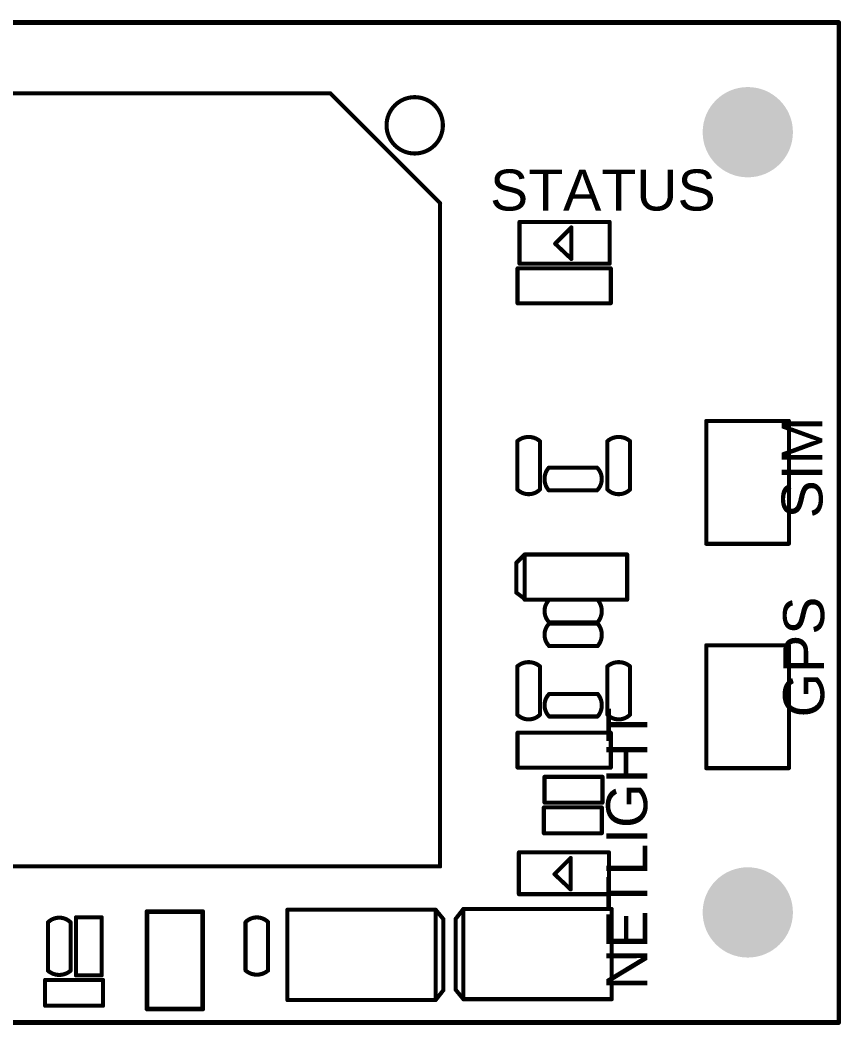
# Model space of a CAD drawing. Header units: millimetres. Extents: x -50.9 to 0.1, y -0.1 to 31.1.
# Drawn here: x -25.4 to 0.06, y -0.09 to 31.08 of the extents above; entities that cross this region are included whole.
import ezdxf

# ---------------------------------------------------------------- set-up
doc = ezdxf.new("R2010")
doc.units = ezdxf.units.MM
for name, color, linetype in [('KeepOutLayer', 6, 'Continuous'), ('PadHoleLayer', 156, 'Continuous'), ('TopOverlay', 2, 'Continuous')]:
    doc.layers.add(name, color=color, linetype=linetype)
doc.styles.add('Arial', font='arial.ttf', dxfattribs={"height": 0.2})

# ---------------------------------------------------------------- blocks, each defined once
blk = doc.blocks.new('LGA68_4')
at = {"layer": 'TopOverlay', "const_width": 0.127}
for points in [[(-11.989, 8.585), (-8.585, 11.989)], [(11.989, 11.989), (-8.585, 11.989)], [(11.989, -11.989), (11.989, 11.989)], [(-11.989, -11.989), (-11.989, 8.585)], [(11.989, -11.989), (-11.989, -11.989)]]:
    blk.add_lwpolyline(points, dxfattribs=at)
at = {"layer": 'TopOverlay'}
for points, const_width in [([(-10.124, 11.201, 1), (-11.872, 11.201, 1)], 0.127), ([(-8.617, 11.989, 1), (-8.553, 11.989, 1)], 0.0635), ([(-8.617, 11.989, 1), (-8.553, 11.989, 1)], 0.0635), ([(11.957, 11.989, 1), (12.021, 11.989, 1)], 0.0635), ([(11.957, 11.989, 1), (12.021, 11.989, 1)], 0.0635), ([(-11.904, 11.201, 1), (-11.84, 11.201, 1)], 0.0635), ([(-10.156, 11.201, 1), (-10.092, 11.201, 1)], 0.0635), ([(-12.021, 8.585, 1), (-11.957, 8.585, 1)], 0.0635), ([(-12.021, 8.585, 1), (-11.957, 8.585, 1)], 0.0635), ([(-12.021, -11.989, 1), (-11.957, -11.989, 1)], 0.0635), ([(-12.021, -11.989, 1), (-11.957, -11.989, 1)], 0.0635), ([(11.957, -11.989, 1), (12.021, -11.989, 1)], 0.0635), ([(11.957, -11.989, 1), (12.021, -11.989, 1)], 0.0635)]:
    blk.add_lwpolyline(points, format="xyb", close=True, dxfattribs=dict(at, const_width=const_width))
blk = doc.blocks.new('SOT23_5_6')
at = {"layer": 'TopOverlay', "const_width": 0.15}
for points in [[(0.999, -0.012), (0.999, 3.005)], [(0.999, 3.005), (2.725, 3.005)], [(2.725, -0.012), (2.725, 3.005)], [(0.999, -0.012), (2.725, -0.012)]]:
    blk.add_lwpolyline(points, dxfattribs=at)
at = {"layer": 'TopOverlay', "const_width": 0.075}
for points in [[(0.962, 3.005, 1), (1.037, 3.005, 1)], [(0.962, 3.005, 1), (1.037, 3.005, 1)], [(2.687, 3.005, 1), (2.762, 3.005, 1)], [(2.687, 3.005, 1), (2.762, 3.005, 1)], [(0.962, -0.012, 1), (1.037, -0.012, 1)], [(0.962, -0.012, 1), (1.037, -0.012, 1)], [(2.687, -0.012, 1), (2.762, -0.012, 1)], [(2.687, -0.012, 1), (2.762, -0.012, 1)]]:
    blk.add_lwpolyline(points, format="xyb", close=True, dxfattribs=at)
blk = doc.blocks.new('R0402_13')
at = {"layer": 'TopOverlay', "const_width": 0.127}
for points in [[(0.902, 0.408), (-0.898, 0.408)], [(-0.898, 0.408), (-0.898, -0.392)], [(0.902, 0.408), (0.902, -0.392)], [(0.902, -0.392), (-0.898, -0.392)]]:
    blk.add_lwpolyline(points, dxfattribs=at)
at = {"layer": 'TopOverlay', "const_width": 0.0635}
for points in [[(-0.93, 0.408, 1), (-0.867, 0.408, 1)], [(-0.93, 0.408, 1), (-0.867, 0.408, 1)], [(0.87, 0.408, 1), (0.933, 0.408, 1)], [(0.87, 0.408, 1), (0.933, 0.408, 1)], [(-0.93, -0.392, 1), (-0.867, -0.392, 1)], [(-0.93, -0.392, 1), (-0.867, -0.392, 1)], [(0.87, -0.392, 1), (0.933, -0.392, 1)], [(0.87, -0.392, 1), (0.933, -0.392, 1)]]:
    blk.add_lwpolyline(points, format="xyb", close=True, dxfattribs=at)
blk = doc.blocks.new('R0402_14')
at = {"layer": 'TopOverlay', "const_width": 0.127}
for points in [[(-0.898, 0.408), (0.902, 0.408)], [(-0.898, 0.408), (-0.898, -0.392)], [(0.902, 0.408), (0.902, -0.392)], [(-0.898, -0.392), (0.902, -0.392)]]:
    blk.add_lwpolyline(points, dxfattribs=at)
at = {"layer": 'TopOverlay', "const_width": 0.0635}
for points in [[(-0.93, 0.408, 1), (-0.867, 0.408, 1)], [(-0.93, 0.408, 1), (-0.867, 0.408, 1)], [(0.87, 0.408, 1), (0.933, 0.408, 1)], [(0.87, 0.408, 1), (0.933, 0.408, 1)], [(-0.93, -0.392, 1), (-0.867, -0.392, 1)], [(-0.93, -0.392, 1), (-0.867, -0.392, 1)], [(0.87, -0.392, 1), (0.933, -0.392, 1)], [(0.87, -0.392, 1), (0.933, -0.392, 1)]]:
    blk.add_lwpolyline(points, format="xyb", close=True, dxfattribs=at)
blk = doc.blocks.new('R0402_19')
at = {"layer": 'TopOverlay', "const_width": 0.127}
for points in [[(0.902, 0.408), (-0.898, 0.408)], [(-0.898, 0.408), (-0.898, -0.392)], [(0.902, 0.408), (0.902, -0.392)], [(0.902, -0.392), (-0.898, -0.392)]]:
    blk.add_lwpolyline(points, dxfattribs=at)
at = {"layer": 'TopOverlay', "const_width": 0.0635}
for points in [[(-0.93, 0.408, 1), (-0.867, 0.408, 1)], [(-0.93, 0.408, 1), (-0.867, 0.408, 1)], [(0.87, 0.408, 1), (0.933, 0.408, 1)], [(0.87, 0.408, 1), (0.933, 0.408, 1)], [(-0.93, -0.392, 1), (-0.867, -0.392, 1)], [(-0.93, -0.392, 1), (-0.867, -0.392, 1)], [(0.87, -0.392, 1), (0.933, -0.392, 1)], [(0.87, -0.392, 1), (0.933, -0.392, 1)]]:
    blk.add_lwpolyline(points, format="xyb", close=True, dxfattribs=at)
blk = doc.blocks.new('R0603_22')
at = {"layer": 'TopOverlay', "const_width": 0.127}
for points in [[(-1.435, 0.54), (1.46, 0.54)], [(-1.435, -0.54), (-1.435, 0.54)], [(1.46, -0.54), (1.46, 0.54)], [(-1.435, -0.54), (1.46, -0.54)]]:
    blk.add_lwpolyline(points, dxfattribs=at)
at = {"layer": 'TopOverlay', "const_width": 0.0635}
for points in [[(-1.467, 0.54, 1), (-1.403, 0.54, 1)], [(-1.467, 0.54, 1), (-1.403, 0.54, 1)], [(1.429, 0.54, 1), (1.492, 0.54, 1)], [(1.429, 0.54, 1), (1.492, 0.54, 1)], [(-1.467, -0.54, 1), (-1.403, -0.54, 1)], [(-1.467, -0.54, 1), (-1.403, -0.54, 1)], [(1.429, -0.54, 1), (1.492, -0.54, 1)], [(1.429, -0.54, 1), (1.492, -0.54, 1)]]:
    blk.add_lwpolyline(points, format="xyb", close=True, dxfattribs=at)
blk = doc.blocks.new('R0402_23')
at = {"layer": 'TopOverlay', "const_width": 0.127}
for points in [[(-0.898, 0.408), (0.902, 0.408)], [(-0.898, -0.392), (-0.898, 0.408)], [(0.902, -0.392), (0.902, 0.408)], [(-0.898, -0.392), (0.902, -0.392)]]:
    blk.add_lwpolyline(points, dxfattribs=at)
at = {"layer": 'TopOverlay', "const_width": 0.0635}
for points in [[(-0.93, 0.408, 1), (-0.867, 0.408, 1)], [(-0.93, 0.408, 1), (-0.867, 0.408, 1)], [(0.87, 0.408, 1), (0.933, 0.408, 1)], [(0.87, 0.408, 1), (0.933, 0.408, 1)], [(-0.93, -0.392, 1), (-0.867, -0.392, 1)], [(-0.93, -0.392, 1), (-0.867, -0.392, 1)], [(0.87, -0.392, 1), (0.933, -0.392, 1)], [(0.87, -0.392, 1), (0.933, -0.392, 1)]]:
    blk.add_lwpolyline(points, format="xyb", close=True, dxfattribs=at)
blk = doc.blocks.new('LED0603_26')
at = {"layer": 'TopOverlay', "const_width": 0.127}
for points in [[(-1.397, 0.6604), (-1.397, -0.635)], [(1.397, 0.6604), (-1.397, 0.6604)], [(1.397, 0.6604), (1.397, -0.635)], [(-0.21209, 0.51308), (-0.21209, -0.46482)], [(0.291465, 0.038735), (-0.209804, 0.513334)], [(0.291465, 0.038735), (-0.21209, -0.46482)], [(1.397, -0.635), (-1.397, -0.635)]]:
    blk.add_lwpolyline(points, dxfattribs=at)
at = {"layer": 'TopOverlay', "const_width": 0.0635}
for points in [[(-1.42875, 0.6604, 1), (-1.36525, 0.6604, 1)], [(-1.42875, 0.6604, 1), (-1.36525, 0.6604, 1)], [(1.36525, 0.6604, 1), (1.42875, 0.6604, 1)], [(1.36525, 0.6604, 1), (1.42875, 0.6604, 1)], [(-0.24384, 0.51308, 1), (-0.18034, 0.51308, 1)], [(-0.241554, 0.513334, 1), (-0.178054, 0.513334, 1)], [(0.259715, 0.038735, 1), (0.323215, 0.038735, 1)], [(0.259715, 0.038735, 1), (0.323215, 0.038735, 1)], [(-1.42875, -0.635, 1), (-1.36525, -0.635, 1)], [(-1.42875, -0.635, 1), (-1.36525, -0.635, 1)], [(-0.24384, -0.46482, 1), (-0.18034, -0.46482, 1)], [(-0.24384, -0.46482, 1), (-0.18034, -0.46482, 1)], [(1.36525, -0.635, 1), (1.42875, -0.635, 1)], [(1.36525, -0.635, 1), (1.42875, -0.635, 1)]]:
    blk.add_lwpolyline(points, format="xyb", close=True, dxfattribs=at)
blk = doc.blocks.new('LED0603_27')
at = {"layer": 'TopOverlay', "const_width": 0.127}
for points in [[(-1.397, 0.6604), (-1.397, -0.635)], [(1.397, 0.6604), (-1.397, 0.6604)], [(1.397, 0.6604), (1.397, -0.635)], [(-0.21209, 0.51308), (-0.21209, -0.46482)], [(0.291465, 0.038735), (-0.209804, 0.513334)], [(0.291465, 0.038735), (-0.21209, -0.46482)], [(1.397, -0.635), (-1.397, -0.635)]]:
    blk.add_lwpolyline(points, dxfattribs=at)
at = {"layer": 'TopOverlay', "const_width": 0.0635}
for points in [[(-1.42875, 0.6604, 1), (-1.36525, 0.6604, 1)], [(-1.42875, 0.6604, 1), (-1.36525, 0.6604, 1)], [(1.36525, 0.6604, 1), (1.42875, 0.6604, 1)], [(1.36525, 0.6604, 1), (1.42875, 0.6604, 1)], [(-0.24384, 0.51308, 1), (-0.18034, 0.51308, 1)], [(-0.241554, 0.513334, 1), (-0.178054, 0.513334, 1)], [(0.259715, 0.038735, 1), (0.323215, 0.038735, 1)], [(0.259715, 0.038735, 1), (0.323215, 0.038735, 1)], [(-1.42875, -0.635, 1), (-1.36525, -0.635, 1)], [(-1.42875, -0.635, 1), (-1.36525, -0.635, 1)], [(-0.24384, -0.46482, 1), (-0.18034, -0.46482, 1)], [(-0.24384, -0.46482, 1), (-0.18034, -0.46482, 1)], [(1.36525, -0.635, 1), (1.42875, -0.635, 1)], [(1.36525, -0.635, 1), (1.42875, -0.635, 1)]]:
    blk.add_lwpolyline(points, format="xyb", close=True, dxfattribs=at)
blk = doc.blocks.new('R0603_28')
at = {"layer": 'TopOverlay', "const_width": 0.127}
for points in [[(1.46, 0.54), (-1.435, 0.54)], [(-1.435, 0.54), (-1.435, -0.54)], [(1.46, 0.54), (1.46, -0.54)], [(1.46, -0.54), (-1.435, -0.54)]]:
    blk.add_lwpolyline(points, dxfattribs=at)
at = {"layer": 'TopOverlay', "const_width": 0.0635}
for points in [[(-1.467, 0.54, 1), (-1.403, 0.54, 1)], [(-1.467, 0.54, 1), (-1.403, 0.54, 1)], [(1.429, 0.54, 1), (1.492, 0.54, 1)], [(1.429, 0.54, 1), (1.492, 0.54, 1)], [(-1.467, -0.54, 1), (-1.403, -0.54, 1)], [(-1.467, -0.54, 1), (-1.403, -0.54, 1)], [(1.429, -0.54, 1), (1.492, -0.54, 1)], [(1.429, -0.54, 1), (1.492, -0.54, 1)]]:
    blk.add_lwpolyline(points, format="xyb", close=True, dxfattribs=at)
blk = doc.blocks.new('PCI_EXPRESS_MINI_PCIE_WOWLKH_29')
at = {"layer": 'PadHoleLayer'}
h = blk.add_hatch(color=156, dxfattribs=at)
edge = h.paths.add_edge_path()
edge.add_arc((-2.825, 27.6), 1.4, 0, 360)
h = blk.add_hatch(color=156, dxfattribs=at)
edge = h.paths.add_edge_path()
edge.add_arc((-2.825, 3.4), 1.4, 0, 360)
at = {"layer": 'TopOverlay', "const_width": 0.127}
for points in [[(-47.6, 31), (0, 31)], [(-47.6, 28.823), (-47.6, 30.988)], [(-47.6, 30.988), (0, 30.988)], [(0, 0), (0, 31)], [(0, -0.025), (0, 30.988)], [(-50.8, 20.1), (-50.8, 28.35)], [(-50.8, 28.35), (-48.1, 28.35)], [(-50.8, 20.1), (-50.8, 28.346)], [(-50.8, 28.346), (-48.076, 28.346)], [(-50.8, 20.1), (-47.495, 20.1)], [(-50.8, 20.1), (-47.55, 20.1)], [(-46.787, 19.348), (-46.787, 19.392)], [(-50.8, 2.65), (-50.8, 18.6)], [(-50.8, 18.6), (-47.55, 18.6)], [(-50.8, 2.65), (-50.8, 18.6)], [(-50.8, 18.6), (-47.534, 18.6)], [(-50.8, 2.65), (-48.091, 2.65)], [(-50.8, 2.65), (-48.1, 2.65)], [(-50.8, 2.65), (-48.1, 2.65)], [(-47.6, -0.025), (-47.6, 2.159)], [(-47.6, 0), (0, 0)], [(-47.6, -0.025), (0, -0.025)]]:
    blk.add_lwpolyline(points, dxfattribs=at)
at = {"layer": 'TopOverlay', "const_width": 0.0635}
for points in [[(-47.632, 31, 1), (-47.568, 31, 1)], [(-47.631, 30.988, 1), (-47.568, 30.988, 1)], [(-47.631, 30.988, 1), (-47.568, 30.988, 1)], [(-0.032, 31, 1), (0.032, 31, 1)], [(-0.032, 31, 1), (0.032, 31, 1)], [(-0.032, 30.988, 1), (0.032, 30.988, 1)], [(-0.032, 30.988, 1), (0.032, 30.988, 1)], [(-47.632, 28.85, 1), (-47.568, 28.85, 1)], [(-47.631, 28.823, 1), (-47.568, 28.823, 1)], [(-47.631, 28.823, 1), (-47.568, 28.823, 1)], [(-50.832, 28.35, 1), (-50.768, 28.35, 1)], [(-50.832, 28.35, 1), (-50.768, 28.35, 1)], [(-50.832, 28.346, 1), (-50.768, 28.346, 1)], [(-50.832, 28.346, 1), (-50.768, 28.346, 1)], [(-48.132, 28.35, 1), (-48.068, 28.35, 1)], [(-48.132, 28.35, 1), (-48.068, 28.35, 1)], [(-48.107, 28.346, 1), (-48.044, 28.346, 1)], [(-48.107, 28.346, 1), (-48.044, 28.346, 1)], [(-50.832, 20.1, 1), (-50.768, 20.1, 1)], [(-50.832, 20.1, 1), (-50.768, 20.1, 1)], [(-50.832, 20.1, 1), (-50.768, 20.1, 1)], [(-50.832, 20.1, 1), (-50.768, 20.1, 1)], [(-47.582, 20.1, 1), (-47.519, 20.1, 1)], [(-47.582, 20.1, 1), (-47.518, 20.1, 1)], [(-47.527, 20.1, 1), (-47.463, 20.1, 1)], [(-47.527, 20.1, 1), (-47.463, 20.1, 1)], [(-46.819, 19.392, 1), (-46.755, 19.392, 1)], [(-46.819, 19.392, 1), (-46.755, 19.392, 1)], [(-46.819, 19.348, 1), (-46.755, 19.348, 1)], [(-46.819, 19.348, 1), (-46.755, 19.348, 1)], [(-50.832, 18.6, 1), (-50.768, 18.6, 1)], [(-50.832, 18.6, 1), (-50.768, 18.6, 1)], [(-50.832, 18.6, 1), (-50.768, 18.6, 1)], [(-50.832, 18.6, 1), (-50.768, 18.6, 1)], [(-47.582, 18.6, 1), (-47.518, 18.6, 1)], [(-47.581, 18.6, 1), (-47.518, 18.6, 1)], [(-47.566, 18.6, 1), (-47.503, 18.6, 1)], [(-47.566, 18.6, 1), (-47.503, 18.6, 1)], [(-50.832, 2.65, 1), (-50.768, 2.65, 1)], [(-50.832, 2.65, 1), (-50.768, 2.65, 1)], [(-50.832, 2.65, 1), (-50.768, 2.65, 1)], [(-50.832, 2.65, 1), (-50.768, 2.65, 1)], [(-50.832, 2.65, 1), (-50.768, 2.65, 1)], [(-48.132, 2.65, 1), (-48.068, 2.65, 1)], [(-48.132, 2.65, 1), (-48.068, 2.65, 1)], [(-48.132, 2.65, 1), (-48.068, 2.65, 1)], [(-48.132, 2.65, 1), (-48.068, 2.65, 1)], [(-48.122, 2.65, 1), (-48.059, 2.65, 1)], [(-48.122, 2.65, 1), (-48.059, 2.65, 1)], [(-47.631, 2.159, 1), (-47.568, 2.159, 1)], [(-47.631, 2.159, 1), (-47.568, 2.159, 1)], [(-47.632, 2.15, 1), (-47.568, 2.15, 1)], [(-47.632, 2.15, 1), (-47.568, 2.15, 1)], [(-47.632, 0, 1), (-47.568, 0, 1)], [(-47.631, -0.025, 1), (-47.568, -0.025, 1)], [(-47.631, -0.025, 1), (-47.568, -0.025, 1)], [(-0.032, 0, 1), (0.032, 0, 1)], [(-0.032, 0, 1), (0.032, 0, 1)], [(-0.032, -0.025, 1), (0.032, -0.025, 1)], [(-0.032, -0.025, 1), (0.032, -0.025, 1)]]:
    blk.add_lwpolyline(points, format="xyb", close=True, dxfattribs=at)
at = {"layer": 'TopOverlay', "const_width": 0.127}
for points in [[(-47.6, 28.85, -0.414214), (-48.1, 28.35)], [(-47.6, 28.823, -0.414214), (-48.076, 28.346)], [(-47.551, 20.1, -1.006127), (-47.549, 18.6)], [(-47.495, 20.1, -0.414214), (-46.787, 19.392)], [(-46.787, 19.348, -0.414214), (-47.534, 18.6)], [(-48.1, 2.65, -0.414214), (-47.6, 2.15)], [(-48.1, 2.65, -0.414214), (-47.6, 2.15)], [(-48.091, 2.65, -0.414214), (-47.6, 2.159)]]:
    blk.add_lwpolyline(points, format="xyb", dxfattribs=at)
blk = doc.blocks.new('E_B_30')
at = {"layer": 'TopOverlay', "const_width": 0.127}
for points in [[(-2.3, 1.4), (-2.54, 1.093)], [(-2.3, 1.4), (-2.3, -1.4)], [(2.3, 1.4), (-2.3, 1.4)], [(2.3, 1.4), (2.3, -1.4)], [(-2.54, 1.093), (-2.54, -1.107)], [(-2.3, -1.4), (-2.54, -1.107)], [(2.3, -1.4), (-2.3, -1.4)]]:
    blk.add_lwpolyline(points, dxfattribs=at)
at = {"layer": 'TopOverlay', "const_width": 0.0635}
for points in [[(-2.332, 1.4, 1), (-2.268, 1.4, 1)], [(-2.332, 1.4, 1), (-2.268, 1.4, 1)], [(-2.332, 1.4, 1), (-2.268, 1.4, 1)], [(2.269, 1.4, 1), (2.332, 1.4, 1)], [(2.269, 1.4, 1), (2.332, 1.4, 1)], [(-2.572, 1.093, 1), (-2.508, 1.093, 1)], [(-2.572, 1.093, 1), (-2.508, 1.093, 1)], [(-2.572, -1.107, 1), (-2.508, -1.107, 1)], [(-2.572, -1.107, 1), (-2.508, -1.107, 1)], [(-2.332, -1.4, 1), (-2.268, -1.4, 1)], [(-2.332, -1.4, 1), (-2.268, -1.4, 1)], [(-2.332, -1.4, 1), (-2.268, -1.4, 1)], [(2.268, -1.4, 1), (2.332, -1.4, 1)], [(2.268, -1.4, 1), (2.332, -1.4, 1)]]:
    blk.add_lwpolyline(points, format="xyb", close=True, dxfattribs=at)
blk = doc.blocks.new('E_B_31')
at = {"layer": 'TopOverlay', "const_width": 0.127}
for points in [[(-2.54, 1.093), (-2.3, 1.4)], [(-2.3, -1.4), (-2.3, 1.4)], [(-2.3, 1.4), (2.3, 1.4)], [(2.3, -1.4), (2.3, 1.4)], [(-2.54, -1.107), (-2.54, 1.093)], [(-2.54, -1.107), (-2.3, -1.4)], [(-2.3, -1.4), (2.3, -1.4)]]:
    blk.add_lwpolyline(points, dxfattribs=at)
at = {"layer": 'TopOverlay', "const_width": 0.0635}
for points in [[(-2.332, 1.4, 1), (-2.268, 1.4, 1)], [(-2.332, 1.4, 1), (-2.268, 1.4, 1)], [(-2.332, 1.4, 1), (-2.268, 1.4, 1)], [(2.269, 1.4, 1), (2.332, 1.4, 1)], [(2.269, 1.4, 1), (2.332, 1.4, 1)], [(-2.572, 1.093, 1), (-2.508, 1.093, 1)], [(-2.572, 1.093, 1), (-2.508, 1.093, 1)], [(-2.572, -1.107, 1), (-2.508, -1.107, 1)], [(-2.572, -1.107, 1), (-2.508, -1.107, 1)], [(-2.332, -1.4, 1), (-2.268, -1.4, 1)], [(-2.332, -1.4, 1), (-2.268, -1.4, 1)], [(-2.332, -1.4, 1), (-2.268, -1.4, 1)], [(2.268, -1.4, 1), (2.332, -1.4, 1)], [(2.268, -1.4, 1), (2.332, -1.4, 1)]]:
    blk.add_lwpolyline(points, format="xyb", close=True, dxfattribs=at)
blk = doc.blocks.new('SOD323_34')
at = {"layer": 'TopOverlay', "const_width": 0.127}
for points in [[(1.538, 0.691), (-1.612, 0.691)], [(-1.612, 0.691), (-1.612, -0.709)], [(1.828, 0.471), (1.538, 0.691)], [(1.568, 0.693), (1.568, -0.699)], [(1.828, 0.471), (1.828, -0.449)], [(1.828, -0.449), (1.568, -0.709)], [(1.568, -0.709), (-1.612, -0.709)]]:
    blk.add_lwpolyline(points, dxfattribs=at)
at = {"layer": 'TopOverlay', "const_width": 0.0635}
for points in [[(-1.644, 0.691, 1), (-1.58, 0.691, 1)], [(-1.644, 0.691, 1), (-1.58, 0.691, 1)], [(1.506, 0.691, 1), (1.57, 0.691, 1)], [(1.506, 0.691, 1), (1.57, 0.691, 1)], [(1.536, 0.693, 1), (1.6, 0.693, 1)], [(1.796, 0.471, 1), (1.86, 0.471, 1)], [(1.796, 0.471, 1), (1.86, 0.471, 1)], [(1.796, -0.449, 1), (1.86, -0.449, 1)], [(1.796, -0.449, 1), (1.86, -0.449, 1)], [(-1.644, -0.709, 1), (-1.58, -0.709, 1)], [(-1.644, -0.709, 1), (-1.58, -0.709, 1)], [(1.536, -0.699, 1), (1.6, -0.699, 1)], [(1.536, -0.709, 1), (1.6, -0.709, 1)], [(1.536, -0.709, 1), (1.6, -0.709, 1)]]:
    blk.add_lwpolyline(points, format="xyb", close=True, dxfattribs=at)
blk = doc.blocks.new('C0402_35')
at = {"layer": 'TopOverlay', "const_width": 0.127}
for points in [[(-0.745, -0.347, -0.373387), (-0.745, 0.353)], [(0.755, 0.353, -0.414214), (0.755, -0.347)]]:
    blk.add_lwpolyline(points, format="xyb", dxfattribs=at)
for points in [[(0.755, 0.353), (-0.745, 0.353)], [(0.755, -0.347), (-0.745, -0.347)]]:
    blk.add_lwpolyline(points, dxfattribs=at)
at = {"layer": 'TopOverlay', "const_width": 0.0635}
for points in [[(-0.777, 0.353, 1), (-0.714, 0.353, 1)], [(-0.777, 0.353, 1), (-0.714, 0.353, 1)], [(0.723, 0.353, 1), (0.787, 0.353, 1)], [(0.723, 0.353, 1), (0.787, 0.353, 1)], [(-0.777, -0.347, 1), (-0.713, -0.347, 1)], [(-0.777, -0.347, 1), (-0.713, -0.347, 1)], [(0.723, -0.347, 1), (0.787, -0.347, 1)], [(0.723, -0.347, 1), (0.787, -0.347, 1)]]:
    blk.add_lwpolyline(points, format="xyb", close=True, dxfattribs=at)
blk = doc.blocks.new('C0402_36')
at = {"layer": 'TopOverlay', "const_width": 0.127}
for points in [[(-0.745, -0.347, -0.373387), (-0.745, 0.353)], [(0.755, 0.353, -0.414214), (0.755, -0.347)]]:
    blk.add_lwpolyline(points, format="xyb", dxfattribs=at)
for points in [[(0.755, 0.353), (-0.745, 0.353)], [(0.755, -0.347), (-0.745, -0.347)]]:
    blk.add_lwpolyline(points, dxfattribs=at)
at = {"layer": 'TopOverlay', "const_width": 0.0635}
for points in [[(-0.777, 0.353, 1), (-0.714, 0.353, 1)], [(-0.777, 0.353, 1), (-0.714, 0.353, 1)], [(0.723, 0.353, 1), (0.787, 0.353, 1)], [(0.723, 0.353, 1), (0.787, 0.353, 1)], [(-0.777, -0.347, 1), (-0.713, -0.347, 1)], [(-0.777, -0.347, 1), (-0.713, -0.347, 1)], [(0.723, -0.347, 1), (0.787, -0.347, 1)], [(0.723, -0.347, 1), (0.787, -0.347, 1)]]:
    blk.add_lwpolyline(points, format="xyb", close=True, dxfattribs=at)
blk = doc.blocks.new('C0402_37')
at = {"layer": 'TopOverlay', "const_width": 0.127}
for points in [[(-0.745, -0.347, -0.373387), (-0.745, 0.353)], [(0.755, 0.353, -0.414214), (0.755, -0.347)]]:
    blk.add_lwpolyline(points, format="xyb", dxfattribs=at)
for points in [[(-0.745, 0.353), (0.755, 0.353)], [(-0.745, -0.347), (0.755, -0.347)]]:
    blk.add_lwpolyline(points, dxfattribs=at)
at = {"layer": 'TopOverlay', "const_width": 0.0635}
for points in [[(-0.777, 0.353, 1), (-0.714, 0.353, 1)], [(-0.777, 0.353, 1), (-0.714, 0.353, 1)], [(0.723, 0.353, 1), (0.787, 0.353, 1)], [(0.723, 0.353, 1), (0.787, 0.353, 1)], [(-0.777, -0.347, 1), (-0.713, -0.347, 1)], [(-0.777, -0.347, 1), (-0.713, -0.347, 1)], [(0.723, -0.347, 1), (0.787, -0.347, 1)], [(0.723, -0.347, 1), (0.787, -0.347, 1)]]:
    blk.add_lwpolyline(points, format="xyb", close=True, dxfattribs=at)
blk = doc.blocks.new('C0402_38')
at = {"layer": 'TopOverlay', "const_width": 0.127}
for points in [[(-0.745, -0.347, -0.373387), (-0.745, 0.353)], [(0.755, 0.353, -0.414214), (0.755, -0.347)]]:
    blk.add_lwpolyline(points, format="xyb", dxfattribs=at)
for points in [[(-0.745, 0.353), (0.755, 0.353)], [(-0.745, -0.347), (0.755, -0.347)]]:
    blk.add_lwpolyline(points, dxfattribs=at)
at = {"layer": 'TopOverlay', "const_width": 0.0635}
for points in [[(-0.777, 0.353, 1), (-0.714, 0.353, 1)], [(-0.777, 0.353, 1), (-0.714, 0.353, 1)], [(0.723, 0.353, 1), (0.787, 0.353, 1)], [(0.723, 0.353, 1), (0.787, 0.353, 1)], [(-0.777, -0.347, 1), (-0.713, -0.347, 1)], [(-0.777, -0.347, 1), (-0.713, -0.347, 1)], [(0.723, -0.347, 1), (0.787, -0.347, 1)], [(0.723, -0.347, 1), (0.787, -0.347, 1)]]:
    blk.add_lwpolyline(points, format="xyb", close=True, dxfattribs=at)
blk = doc.blocks.new('C0402_39')
at = {"layer": 'TopOverlay', "const_width": 0.127}
for points in [[(-0.745, -0.347, -0.373387), (-0.745, 0.353)], [(0.755, 0.353, -0.414214), (0.755, -0.347)]]:
    blk.add_lwpolyline(points, format="xyb", dxfattribs=at)
for points in [[(-0.745, 0.353), (0.755, 0.353)], [(-0.745, -0.347), (0.755, -0.347)]]:
    blk.add_lwpolyline(points, dxfattribs=at)
at = {"layer": 'TopOverlay', "const_width": 0.0635}
for points in [[(-0.777, 0.353, 1), (-0.714, 0.353, 1)], [(-0.777, 0.353, 1), (-0.714, 0.353, 1)], [(0.723, 0.353, 1), (0.787, 0.353, 1)], [(0.723, 0.353, 1), (0.787, 0.353, 1)], [(-0.777, -0.347, 1), (-0.713, -0.347, 1)], [(-0.777, -0.347, 1), (-0.713, -0.347, 1)], [(0.723, -0.347, 1), (0.787, -0.347, 1)], [(0.723, -0.347, 1), (0.787, -0.347, 1)]]:
    blk.add_lwpolyline(points, format="xyb", close=True, dxfattribs=at)
blk = doc.blocks.new('C0402_40')
at = {"layer": 'TopOverlay', "const_width": 0.127}
for points in [[(-0.745, -0.347, -0.373387), (-0.745, 0.353)], [(0.755, 0.353, -0.414214), (0.755, -0.347)]]:
    blk.add_lwpolyline(points, format="xyb", dxfattribs=at)
for points in [[(-0.745, 0.353), (0.755, 0.353)], [(-0.745, -0.347), (0.755, -0.347)]]:
    blk.add_lwpolyline(points, dxfattribs=at)
at = {"layer": 'TopOverlay', "const_width": 0.0635}
for points in [[(-0.777, 0.353, 1), (-0.714, 0.353, 1)], [(-0.777, 0.353, 1), (-0.714, 0.353, 1)], [(0.723, 0.353, 1), (0.787, 0.353, 1)], [(0.723, 0.353, 1), (0.787, 0.353, 1)], [(-0.777, -0.347, 1), (-0.713, -0.347, 1)], [(-0.777, -0.347, 1), (-0.713, -0.347, 1)], [(0.723, -0.347, 1), (0.787, -0.347, 1)], [(0.723, -0.347, 1), (0.787, -0.347, 1)]]:
    blk.add_lwpolyline(points, format="xyb", close=True, dxfattribs=at)
blk = doc.blocks.new('C0402_41')
at = {"layer": 'TopOverlay', "const_width": 0.127}
for points in [[(-0.745, -0.347, -0.373387), (-0.745, 0.353)], [(0.755, 0.353, -0.414214), (0.755, -0.347)]]:
    blk.add_lwpolyline(points, format="xyb", dxfattribs=at)
for points in [[(-0.745, 0.353), (0.755, 0.353)], [(-0.745, -0.347), (0.755, -0.347)]]:
    blk.add_lwpolyline(points, dxfattribs=at)
at = {"layer": 'TopOverlay', "const_width": 0.0635}
for points in [[(-0.777, 0.353, 1), (-0.714, 0.353, 1)], [(-0.777, 0.353, 1), (-0.714, 0.353, 1)], [(0.723, 0.353, 1), (0.787, 0.353, 1)], [(0.723, 0.353, 1), (0.787, 0.353, 1)], [(-0.777, -0.347, 1), (-0.713, -0.347, 1)], [(-0.777, -0.347, 1), (-0.713, -0.347, 1)], [(0.723, -0.347, 1), (0.787, -0.347, 1)], [(0.723, -0.347, 1), (0.787, -0.347, 1)]]:
    blk.add_lwpolyline(points, format="xyb", close=True, dxfattribs=at)
blk = doc.blocks.new('C0402_44')
at = {"layer": 'TopOverlay', "const_width": 0.127}
for points in [[(-0.745, -0.347, -0.373387), (-0.745, 0.353)], [(0.755, 0.353, -0.414214), (0.755, -0.347)]]:
    blk.add_lwpolyline(points, format="xyb", dxfattribs=at)
for points in [[(0.755, 0.353), (-0.745, 0.353)], [(0.755, -0.347), (-0.745, -0.347)]]:
    blk.add_lwpolyline(points, dxfattribs=at)
at = {"layer": 'TopOverlay', "const_width": 0.0635}
for points in [[(-0.777, 0.353, 1), (-0.714, 0.353, 1)], [(-0.777, 0.353, 1), (-0.714, 0.353, 1)], [(0.723, 0.353, 1), (0.787, 0.353, 1)], [(0.723, 0.353, 1), (0.787, 0.353, 1)], [(-0.777, -0.347, 1), (-0.713, -0.347, 1)], [(-0.777, -0.347, 1), (-0.713, -0.347, 1)], [(0.723, -0.347, 1), (0.787, -0.347, 1)], [(0.723, -0.347, 1), (0.787, -0.347, 1)]]:
    blk.add_lwpolyline(points, format="xyb", close=True, dxfattribs=at)
blk = doc.blocks.new('C0402_45')
at = {"layer": 'TopOverlay', "const_width": 0.127}
for points in [[(-0.745, -0.347, -0.373387), (-0.745, 0.353)], [(0.755, 0.353, -0.414214), (0.755, -0.347)]]:
    blk.add_lwpolyline(points, format="xyb", dxfattribs=at)
for points in [[(0.755, 0.353), (-0.745, 0.353)], [(0.755, -0.347), (-0.745, -0.347)]]:
    blk.add_lwpolyline(points, dxfattribs=at)
at = {"layer": 'TopOverlay', "const_width": 0.0635}
for points in [[(-0.777, 0.353, 1), (-0.714, 0.353, 1)], [(-0.777, 0.353, 1), (-0.714, 0.353, 1)], [(0.723, 0.353, 1), (0.787, 0.353, 1)], [(0.723, 0.353, 1), (0.787, 0.353, 1)], [(-0.777, -0.347, 1), (-0.713, -0.347, 1)], [(-0.777, -0.347, 1), (-0.713, -0.347, 1)], [(0.723, -0.347, 1), (0.787, -0.347, 1)], [(0.723, -0.347, 1), (0.787, -0.347, 1)]]:
    blk.add_lwpolyline(points, format="xyb", close=True, dxfattribs=at)
blk = doc.blocks.new('ANT_JACK_48')
at = {"layer": 'TopOverlay', "const_width": 0.127}
for points in [[(-0.762, -0.6096), (-0.762, 3.2004)], [(-0.762, 3.2004), (1.8034, 3.2004)], [(1.8034, -0.6096), (1.8034, 3.2004)], [(-0.762, -0.6096), (1.8034, -0.6096)]]:
    blk.add_lwpolyline(points, dxfattribs=at)
at = {"layer": 'TopOverlay', "const_width": 0.0635}
for points in [[(-0.79375, 3.2004, 1), (-0.73025, 3.2004, 1)], [(-0.79375, 3.2004, 1), (-0.73025, 3.2004, 1)], [(1.77165, 3.2004, 1), (1.83515, 3.2004, 1)], [(1.77165, 3.2004, 1), (1.83515, 3.2004, 1)], [(-0.79375, -0.6096, 1), (-0.73025, -0.6096, 1)], [(-0.79375, -0.6096, 1), (-0.73025, -0.6096, 1)], [(1.77165, -0.6096, 1), (1.83515, -0.6096, 1)], [(1.77165, -0.6096, 1), (1.83515, -0.6096, 1)]]:
    blk.add_lwpolyline(points, format="xyb", close=True, dxfattribs=at)
blk = doc.blocks.new('ANT_JACK_49')
at = {"layer": 'TopOverlay', "const_width": 0.127}
for points in [[(-0.762, -0.6096), (-0.762, 3.2004)], [(-0.762, 3.2004), (1.8034, 3.2004)], [(1.8034, -0.6096), (1.8034, 3.2004)], [(-0.762, -0.6096), (1.8034, -0.6096)]]:
    blk.add_lwpolyline(points, dxfattribs=at)
at = {"layer": 'TopOverlay', "const_width": 0.0635}
for points in [[(-0.79375, 3.2004, 1), (-0.73025, 3.2004, 1)], [(-0.79375, 3.2004, 1), (-0.73025, 3.2004, 1)], [(1.77165, 3.2004, 1), (1.83515, 3.2004, 1)], [(1.77165, 3.2004, 1), (1.83515, 3.2004, 1)], [(-0.79375, -0.6096, 1), (-0.73025, -0.6096, 1)], [(-0.79375, -0.6096, 1), (-0.73025, -0.6096, 1)], [(1.77165, -0.6096, 1), (1.83515, -0.6096, 1)], [(1.77165, -0.6096, 1), (1.83515, -0.6096, 1)]]:
    blk.add_lwpolyline(points, format="xyb", close=True, dxfattribs=at)
blk = doc.blocks.new('C0402_50')
at = {"layer": 'TopOverlay', "const_width": 0.127}
for points in [[(-0.745, -0.347, -0.373387), (-0.745, 0.353)], [(0.755, 0.353, -0.414214), (0.755, -0.347)]]:
    blk.add_lwpolyline(points, format="xyb", dxfattribs=at)
for points in [[(0.755, 0.353), (-0.745, 0.353)], [(0.755, -0.347), (-0.745, -0.347)]]:
    blk.add_lwpolyline(points, dxfattribs=at)
at = {"layer": 'TopOverlay', "const_width": 0.0635}
for points in [[(-0.777, 0.353, 1), (-0.714, 0.353, 1)], [(-0.777, 0.353, 1), (-0.714, 0.353, 1)], [(0.723, 0.353, 1), (0.787, 0.353, 1)], [(0.723, 0.353, 1), (0.787, 0.353, 1)], [(-0.777, -0.347, 1), (-0.713, -0.347, 1)], [(-0.777, -0.347, 1), (-0.713, -0.347, 1)], [(0.723, -0.347, 1), (0.787, -0.347, 1)], [(0.723, -0.347, 1), (0.787, -0.347, 1)]]:
    blk.add_lwpolyline(points, format="xyb", close=True, dxfattribs=at)

msp = doc.modelspace()

# ---------------------------------------------------------------- linework, layer by layer
at = {"layer": 'KeepOutLayer', "const_width": 0.127}
for points in [[(-47.6, 31.013), (0, 31.013)], [(0, 0), (0, 31.013)], [(-47.625, 0), (0, 0)]]:
    msp.add_lwpolyline(points, dxfattribs=at)
at = {"layer": 'KeepOutLayer', "const_width": 0.0635}
for points in [[(-0.032, 31.013, 1), (0.032, 31.013, 1)], [(-0.032, 31.013, 1), (0.032, 31.013, 1)], [(-0.032, 0, 1), (0.032, 0, 1)], [(-0.032, 0, 1), (0.032, 0, 1)]]:
    msp.add_lwpolyline(points, format="xyb", close=True, dxfattribs=at)

# ---------------------------------------------------------------- block references
for name, p in [('PCI_EXPRESS_MINI_PCIE_WOWLKH_29', (0, 0)), ('R0603_22', (-8.534, 22.835)), ('ANT_JACK_49', (-3.353, 15.443)), ('C0402_39', (-8.255, 16.84)), ('ANT_JACK_48', (-3.353, 8.484)), ('R0402_23', (-8.255, 6.248)), ('SOT23_5_6', (-22.461, 0.418)), ('E_B_31', (-9.347, 2.108))]:
    msp.add_blockref(name, p)
for name, p, rotation in [('LGA68_4', (-24.359, 16.815), 270), ('LED0603_26', (-8.509, 24.181), 180), ('C0402_40', (-9.627, 17.272), 270), ('C0402_41', (-6.833, 17.272), 270), ('SOD323_34', (-8.179, 13.792), 180), ('C0402_36', (-8.23, 12.751), 180), ('C0402_35', (-8.23, 12.014), 180), ('C0402_38', (-9.627, 10.287), 270), ('C0402_37', (-6.833, 10.287), 270), ('C0402_50', (-8.23, 9.83), 180), ('R0603_28', (-8.509, 8.433), 180), ('R0402_19', (-8.23, 7.214), 180), ('LED0603_27', (-8.53, 4.626), 180), ('E_B_30', (-14.808, 2.083), 180), ('C0402_45', (-24.181, 2.337), 90), ('R0402_14', (-23.26, 2.345), 90), ('C0402_44', (-18.053, 2.345), 90), ('R0402_13', (-23.724, 0.914), 180)]:
    msp.add_blockref(name, p, dxfattribs=dict(rotation=rotation))

# ---------------------------------------------------------------- texts
at = {"layer": 'TopOverlay', "style": 'Arial'}
msp.add_text('STATUS', height=1.27, dxfattribs=at).set_placement((-10.82, 25.171))
for s, p in [('SIM', (-0.508, 15.621)), ('GPS', (-0.457, 9.449)), ('NETLIGHT', (-5.944, 0.991))]:
    msp.add_text(s, height=1.27, rotation=90, dxfattribs=at).set_placement(p)

doc.saveas('drawing.dxf')
